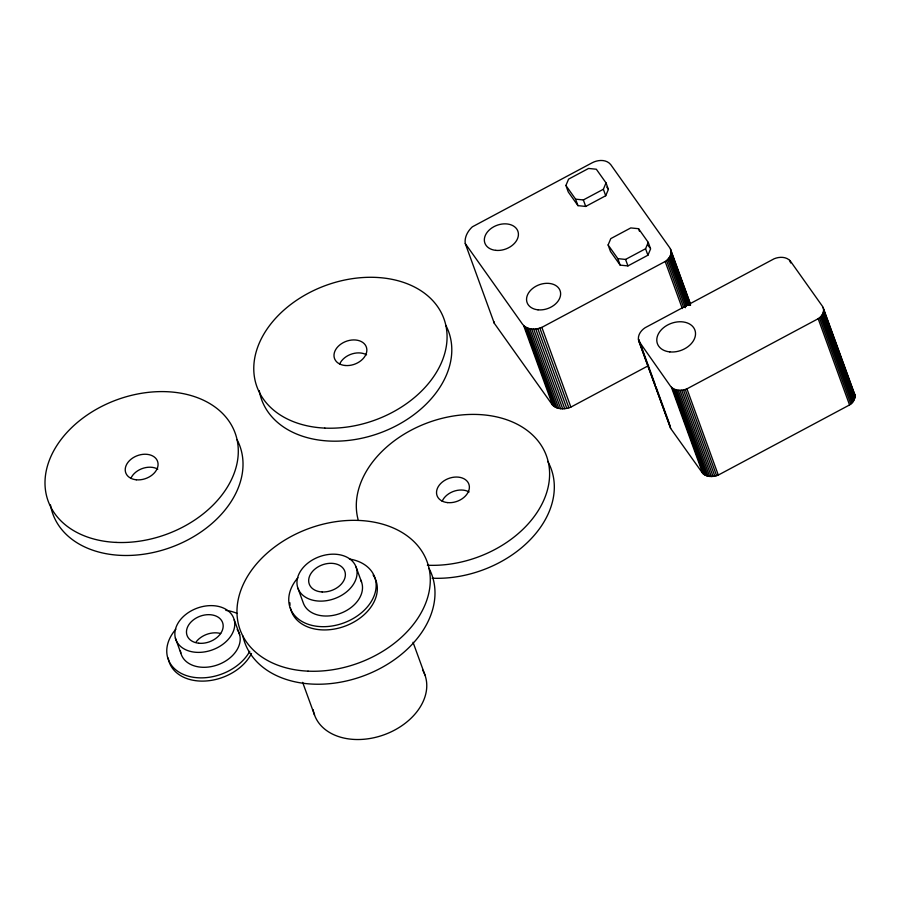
<?xml version="1.0" encoding="UTF-8"?>
<svg xmlns="http://www.w3.org/2000/svg" width="900" height="900" viewBox="0 0 900 900"><rect width="100%" height="100%" fill="white"/><g stroke="black" fill="none" stroke-linecap="round" stroke-linejoin="round"><path stroke-width="1.35" d="M465.266 243.551L522.608 324.326C527.085 330.075 535.669 329.963 541.856 327.375L665.168 261.495C669.555 258.817 673.133 252.641 669.803 247.86L610.74 164.632C606.341 159.109 597.893 159.727 592.211 162.765L472.331 226.834A25.762 18.562 -20 0 0 465.266 243.551L494.291 323.28L552.656 405.27C557.516 409.793 565.076 409.5 570.87 407.104L648.562 365.603M638.752 340.976L670.545 386.257C674.359 391.151 681.671 391.05 686.936 388.856L818.179 318.724C822.195 316.282 825.469 310.613 822.42 306.236L790.582 261.371C786.758 256.466 779.423 256.567 774.135 258.773L645.143 327.713C640.856 330.457 637.121 335.689 638.752 340.976L670.68 428.445L702.799 473.512C706.95 477.349 713.374 477.101 718.312 475.065L849.555 404.944C854.145 402.311 857.295 395.392 852.773 391.196M565.898 185.49L568.586 179.134L588.577 168.446L596.329 169.234L606.038 182.903L608.4 189.394L605.711 195.75L585.72 206.438L577.969 205.65L568.26 191.97L565.898 185.49L575.606 199.17L577.969 205.65M575.606 199.17L583.357 199.946L603.36 189.259L606.038 182.903M608.107 244.969L610.796 238.612L630.788 227.925L638.539 228.701L648.248 242.381L650.61 248.861L647.921 255.218L627.93 265.905L620.179 265.129L610.47 251.449L608.107 244.969L617.816 258.637L620.179 265.129M617.816 258.637L625.567 259.425L645.57 248.737L648.248 242.381M606.78 187.11L608.4 189.394M648.18 245.441L649.8 247.725M670.68 428.445L638.438 339.649M823.016 307.26L854.798 394.582M823.624 309.544L855 395.764M823.613 310.759L854.989 396.979M823.387 311.996L854.775 398.216M822.971 313.234L854.347 399.454M822.352 314.449L853.74 400.669M821.554 315.63L852.93 401.85M820.575 316.744L851.951 402.964M819.439 317.79L850.826 404.01M818.179 318.724L849.555 404.944M789.705 260.347L790.661 262.957M670.455 248.974L690.435 303.874M671.107 251.46L690.615 305.055M671.096 252.787L690.131 305.077M670.86 254.138L689.423 305.123M670.399 255.499L688.477 305.168M669.735 256.826L687.33 305.19M668.857 258.109L686.452 306.473M667.789 259.335L685.395 307.699M666.551 260.46L683.685 307.519M665.168 261.495L682.301 308.554M638.539 228.701L639.484 231.289M645.57 248.737L647.921 255.218M686.936 388.856L718.312 475.065M685.226 389.475L716.614 475.695M683.482 389.925L714.859 476.145M681.716 390.206L713.092 476.426M679.972 390.308L711.349 476.527M678.262 390.229L709.65 476.449M676.643 389.97L708.019 476.19M603.36 189.259L605.711 195.75M675.124 389.543L706.5 475.762M673.729 388.946L705.105 475.166M672.491 388.192L703.867 474.401M625.567 259.425L627.93 265.905M671.423 387.293L702.799 473.512M638.82 339.57L654.986 383.985M655.931 386.595L669.251 423.169M583.357 199.946L585.72 206.438M541.856 327.375L570.87 407.104M539.854 328.106L568.868 407.835M537.795 328.635L566.809 408.375M535.725 328.961L564.739 408.701M533.666 329.085L562.691 408.825M531.675 328.995L560.689 408.724M529.762 328.691L558.788 408.431M527.974 328.185L556.999 407.925M526.342 327.476L555.356 407.216M524.88 326.599L553.905 406.327M523.631 325.541L552.656 405.27M413.032 642.274L424.924 674.933M356.108 567.079A30.949 22.297 -20 0 1 319.061 601.087A30.949 22.297 -20 0 1 305.899 564.773A30.949 22.297 -20 0 1 356.108 567.079L361.53 581.996M297.934 588.217L303.356 603.124A30.949 22.297 -20 0 0 341.561 612.934A30.949 22.297 -20 0 0 360.585 579.859M302.647 682.369L314.539 715.028M234.236 619.864A30.848 22.219 -20 0 1 195.007 652.219A30.848 22.219 -20 0 1 185.197 614.925A30.848 22.219 -20 0 1 234.236 619.864L239.67 634.77M175.399 638.145L180.821 653.051M669.724 424.474L669.814 425.858M196.222 641.779A18.9 13.624 -20 0 1 220.703 633.533M249.75 651.33A44.775 32.265 -20 0 1 187.661 675.99A44.775 32.265 -20 0 1 175.894 629.168M225.81 610.357A44.775 32.265 -20 0 1 237.24 613.462M237.195 629.505A30.848 22.219 -20 0 1 218.205 664.661A30.848 22.219 -20 0 1 180.394 650.756M251.505 653.479A44.775 32.265 -20 0 1 205.29 681.03A44.775 32.265 -20 0 1 168.221 658.058M349.425 559.024A44.989 32.422 -20 0 1 371.093 601.819A44.989 32.422 -20 0 1 308.734 624.476A44.989 32.422 -20 0 1 297.934 577.732M422.561 669.915A58.725 42.311 -20 0 1 384.154 734.76A58.725 42.311 -20 0 1 313.121 709.673M373.118 575.033A44.989 32.422 -20 0 1 346.264 625.68A44.989 32.422 -20 0 1 290.363 607.658M290.014 605.216A44.989 32.422 -20 0 1 289.912 602.752M429.007 568.35A99.495 71.685 -20 0 1 362.779 676.159A99.495 71.685 -20 0 1 242.888 635.962M494.291 323.28A25.762 18.562 -20 0 1 494.156 321.896M445.815 325.305A99.495 71.685 -20 0 1 378.045 433.654A99.495 71.685 -20 0 1 259.245 390.6M339.615 364.151A16.909 12.184 -20 0 1 366.581 354.836M358.043 519.368A99.495 71.685 -20 0 1 449.336 416.723A99.495 71.685 -20 0 1 548.966 482.647A99.495 71.685 -20 0 1 427.365 565.222M547.774 461.396A99.495 71.685 -20 0 1 529.414 540.54A99.495 71.685 -20 0 1 432.079 578.194M442.147 501.277A16.909 12.184 -20 0 1 469.114 491.963M237.037 439.616A99.495 71.685 -20 0 1 169.268 547.965A99.495 71.685 -20 0 1 50.468 504.9M130.838 478.463A16.909 12.184 -20 0 1 157.804 469.147M198.81 643.23A18.9 13.624 -20 0 0 222.851 623.396A18.9 13.624 -20 0 0 192.791 620.37A18.9 13.624 -20 0 0 198.81 643.23M308.036 671.153A99.495 71.685 -20 0 0 427.14 561.825A99.495 71.685 -20 0 0 265.702 554.423A99.495 71.685 -20 0 0 308.036 671.153M322.155 591.964A18.9 13.624 -20 0 0 344.79 571.196A18.9 13.624 -20 0 0 314.111 569.79A18.9 13.624 -20 0 0 322.155 591.964M669.814 351.9A19.946 14.377 -20 0 0 695.183 330.964A19.946 14.377 -20 0 0 663.469 327.769A19.946 14.377 -20 0 0 669.814 351.9M538.02 309.825A17.539 12.634 -20 0 0 560.329 291.42A17.539 12.634 -20 0 0 532.44 288.608A17.539 12.634 -20 0 0 538.02 309.825M495.799 250.357A17.539 12.634 -20 0 0 518.119 231.953A17.539 12.634 -20 0 0 490.23 229.14A17.539 12.634 -20 0 0 495.799 250.357M324.832 428.096A99.495 71.685 -20 0 0 443.936 318.78A99.495 71.685 -20 0 0 282.51 311.366A99.495 71.685 -20 0 0 324.832 428.096M345.049 365.49A16.909 12.184 -20 0 0 366.559 347.738A16.909 12.184 -20 0 0 339.671 345.026A16.909 12.184 -20 0 0 345.049 365.49M447.57 502.605A16.909 12.184 -20 0 0 469.091 484.864A16.909 12.184 -20 0 0 442.192 482.152A16.909 12.184 -20 0 0 447.57 502.605M116.055 542.408A99.495 71.685 -20 0 0 235.159 433.091A99.495 71.685 -20 0 0 73.733 425.678A99.495 71.685 -20 0 0 116.055 542.408M136.271 479.79A16.909 12.184 -20 0 0 157.781 462.049A16.909 12.184 -20 0 0 130.894 459.338A16.909 12.184 -20 0 0 136.271 479.79"/></g></svg>
